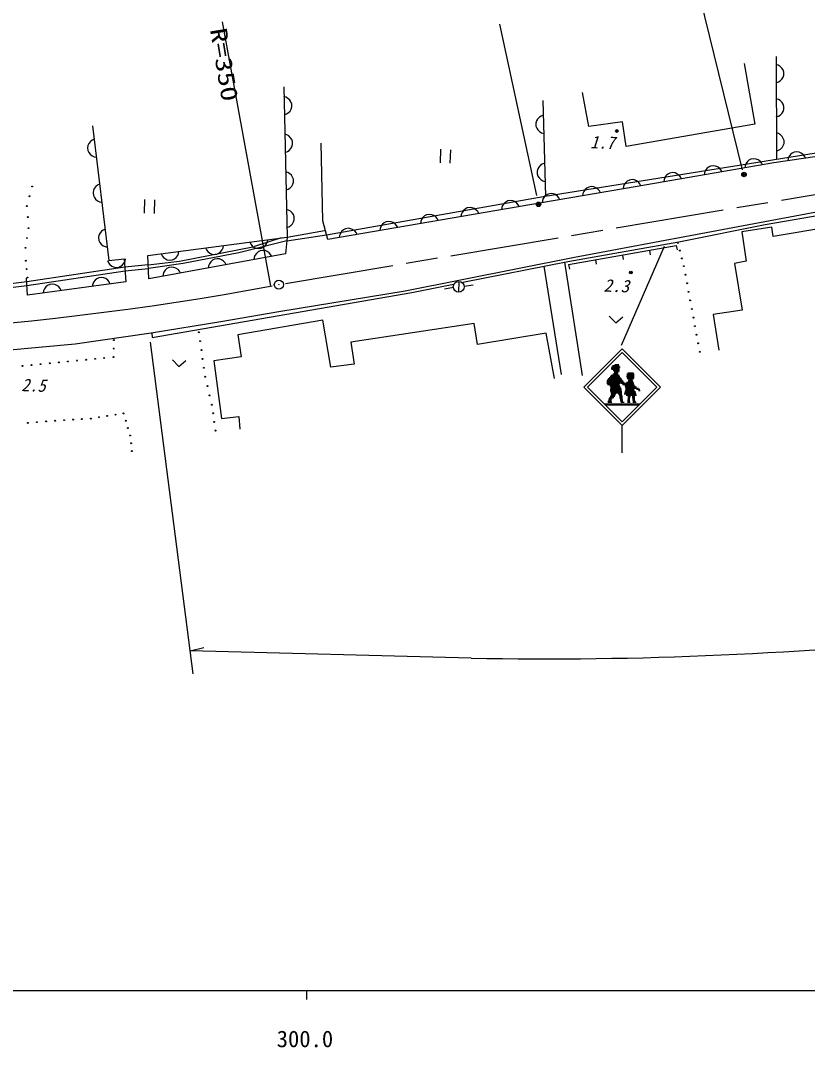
# Model space of a CAD drawing. Units: millimetres, scale not verified. Extents: x 40000 to 680000, y 20000 to 380000.
# Drawn here: x 336449 to 423314, y 198715 to 312028 of the extents above; entities that cross this region are included whole.
import ezdxf
from ezdxf.enums import TextEntityAlignment as Align

# ---------------------------------------------------------------- set-up
doc = ezdxf.new("R2010")
doc.units = ezdxf.units.MM
doc.header["$LTSCALE"] = 1000
doc.linetypes.add('CHAIN', pattern=[18.5, 12, -1.5, 3.5, -1.5])
doc.linetypes.add('DASHED', pattern=[7.5, 6, -1.5])
for name, color, linetype, lineweight in [('M-BGD', 7, 'Continuous', 25), ('M-BGD-EXST', 2, 'Continuous', 25), ('M-BMK', 3, 'CHAIN', 25), ('M-BMK-SRVR', 3, 'Continuous', 25), ('M-STR-HTXT', 5, 'Continuous', 25), ('M-STR-STRC', 5, 'Continuous', 25), ('M-TTL-BAND', 7, 'Continuous', 25)]:
    doc.layers.add(name, color=color, linetype=linetype, lineweight=lineweight)
doc.styles.add('ＭＳ ゴシック', font='')
doc.styles.get('ＭＳ ゴシック').set_extended_font_data('MS Gothic')

# ---------------------------------------------------------------- blocks, each defined once
blk = doc.blocks.new('101')
at = {"color": 7, "linetype": 'Continuous', "lineweight": 25}
blk.add_circle((0, 0), 0.05, dxfattribs=at)
blk = doc.blocks.new('110')
at = {"color": 7, "linetype": 'Continuous', "lineweight": 25}
blk.add_circle((0, 0), 0.05, dxfattribs=at)
blk = doc.blocks.new('111')
at = {"color": 7, "linetype": 'Continuous', "lineweight": 25}
blk.add_circle((0, 0), 0.05, dxfattribs=at)
blk = doc.blocks.new('231')
at = {"color": 7, "linetype": 'Continuous', "lineweight": 25}
blk.add_circle((0, 0), 0.05, dxfattribs=at)
blk = doc.blocks.new('271')
at = {"color": 7, "linetype": 'Continuous', "lineweight": 25}
blk.add_circle((0, 0), 0.05, dxfattribs=at)
blk = doc.blocks.new('281')
at = {"color": 7, "linetype": 'Continuous', "lineweight": 25}
blk.add_circle((0, 0), 0.05, dxfattribs=at)
blk = doc.blocks.new('291')
at = {"color": 7, "linetype": 'Continuous', "lineweight": 25}
blk.add_circle((0, 0), 0.05, dxfattribs=at)

msp = doc.modelspace()

# ---------------------------------------------------------------- linework, layer by layer
at = {"layer": 'M-BGD'}
for p, q in [((416309, 307275), (417506, 300607)), ((419852, 308054), (419894, 296741)), ((420095, 307090), (419855, 307169)), ((420296, 306971), (420095, 307090)), ((420496, 306771), (420296, 306971)), ((420617, 306572), (420496, 306771)), ((420698, 306332), (420617, 306572)), ((420620, 305772), (420699, 306012)), ((420699, 306012), (420698, 306332)), ((419862, 305169), (420102, 305250)), ((420102, 305250), (420302, 305371)), ((420302, 305371), (420501, 305571)), ((420501, 305571), (420620, 305772)), ((365505, 304704), (365866, 288118)), ((399172, 300320), (398479, 304088)), ((365770, 303556), (365528, 303631)), ((365972, 303440), (365770, 303556)), ((366177, 303245), (365972, 303440)), ((366301, 303047), (366177, 303245)), ((366386, 302809), (366301, 303047)), ((366393, 302489), (366386, 302809)), ((394119, 303216), (394397, 292640)), ((420109, 303319), (419869, 303398)), ((420310, 303200), (420109, 303319)), ((420510, 303000), (420310, 303200)), ((420631, 302801), (420510, 303000)), ((420712, 302561), (420631, 302801)), ((420713, 302241), (420712, 302561)), ((365572, 301631), (365810, 301716)), ((365810, 301716), (366007, 301841)), ((366007, 301841), (366203, 302045)), ((366203, 302045), (366318, 302248)), ((366318, 302248), (366393, 302489)), ((393920, 301485), (393723, 301360)), ((394158, 301570), (393920, 301485)), ((419876, 301398), (420116, 301479)), ((420116, 301479), (420316, 301600)), ((420316, 301600), (420515, 301800)), ((420515, 301800), (420634, 302001)), ((420634, 302001), (420713, 302241)), ((344397, 300417), (346206, 285550)), ((393412, 300953), (393338, 300711)), ((393338, 300711), (393346, 300391)), ((393346, 300391), (393431, 300153)), ((393528, 301155), (393412, 300953)), ((393723, 301360), (393528, 301155)), ((402909, 300857), (399172, 300320)), ((403314, 298126), (402909, 300857)), ((417506, 300607), (403314, 298126)), ((365860, 299409), (365618, 299484)), ((366063, 299294), (365860, 299409)), ((366267, 299098), (366063, 299294)), ((393431, 300153), (393556, 299956)), ((393556, 299956), (393761, 299761)), ((393761, 299761), (393964, 299645)), ((393964, 299645), (394206, 299571)), ((394371, 292636), (440367, 300034)), ((420123, 299548), (419883, 299627)), ((420324, 299429), (420123, 299548)), ((420524, 299229), (420324, 299429)), ((420645, 299030), (420524, 299229)), ((343896, 298245), (343846, 297997)), ((343991, 298458), (343896, 298245)), ((344166, 298681), (343991, 298458)), ((344350, 298824), (344166, 298681)), ((344578, 298932), (344350, 298824)), ((366391, 298901), (366267, 299098)), ((366293, 297899), (366409, 298101)), ((366477, 298663), (366391, 298901)), ((366409, 298101), (366484, 298343)), ((366484, 298343), (366477, 298663)), ((369814, 289918), (369648, 298479)), ((420330, 297829), (420529, 298029)), ((420529, 298029), (420648, 298230)), ((420726, 298790), (420645, 299030)), ((420648, 298230), (420727, 298470)), ((420727, 298470), (420726, 298790)), ((343846, 297997), (343884, 297679)), ((343884, 297679), (343993, 297451)), ((343993, 297451), (344136, 297267)), ((344136, 297267), (344359, 297092)), ((344359, 297092), (344572, 296997)), ((344572, 296997), (344820, 296947)), ((365662, 297485), (365900, 297570)), ((365900, 297570), (366098, 297694)), ((366098, 297694), (366293, 297899)), ((382804, 297817), (382752, 296318)), ((383891, 296279), (383943, 297778)), ((429622, 297819), (419617, 296310)), ((419890, 297627), (420130, 297708)), ((420130, 297708), (420330, 297829)), ((421261, 297003), (421173, 296788)), ((421429, 297231), (421261, 297003)), ((421609, 297379), (421429, 297231)), ((421835, 297494), (421609, 297379)), ((422151, 297542), (421835, 297494)), ((422400, 297499), (422151, 297542)), ((422616, 297410), (422400, 297499)), ((422844, 297242), (422616, 297410)), ((422992, 297062), (422844, 297242)), ((423107, 296837), (422992, 297062)), ((393654, 295866), (393538, 295663)), ((393849, 296070), (393654, 295866)), ((394046, 296195), (393849, 296070)), ((394284, 296281), (394046, 296195)), ((419617, 296310), (404519, 293720)), ((412380, 295840), (412203, 295688)), ((412603, 295959), (412380, 295840)), ((412919, 296013), (412603, 295959)), ((413169, 295975), (412919, 296013)), ((413386, 295891), (413169, 295975)), ((413617, 295727), (413386, 295891)), ((416431, 296007), (416393, 295757)), ((416516, 296225), (416431, 296007)), ((416679, 296456), (416516, 296225)), ((416856, 296608), (416679, 296456)), ((417079, 296727), (416856, 296608)), ((417394, 296781), (417079, 296727)), ((417644, 296743), (417394, 296781)), ((417862, 296659), (417644, 296743)), ((418093, 296495), (417862, 296659)), ((418245, 296318), (418093, 296495)), ((418364, 296095), (418245, 296318)), ((421173, 296788), (421129, 296538)), ((365951, 295263), (365709, 295338)), ((366153, 295147), (365951, 295263)), ((366358, 294952), (366153, 295147)), ((366482, 294754), (366358, 294952)), ((366567, 294516), (366482, 294754)), ((393538, 295663), (393464, 295421)), ((393464, 295421), (393472, 295101)), ((393472, 295101), (393557, 294863)), ((393557, 294863), (393682, 294666)), ((393682, 294666), (393887, 294471)), ((407564, 294689), (407480, 294471)), ((407728, 294919), (407564, 294689)), ((407904, 295072), (407728, 294919)), ((408127, 295191), (407904, 295072)), ((408443, 295245), (408127, 295191)), ((408693, 295207), (408443, 295245)), ((408910, 295122), (408693, 295207)), ((409141, 294959), (408910, 295122)), ((409293, 294782), (409141, 294959)), ((409413, 294559), (409293, 294782)), ((411956, 295239), (411917, 294989)), ((412040, 295457), (411956, 295239)), ((412203, 295688), (412040, 295457)), ((413769, 295550), (413617, 295727)), ((413889, 295327), (413769, 295550)), ((344594, 293502), (344499, 293289)), ((344768, 293725), (344594, 293502)), ((344952, 293868), (344768, 293725)), ((345181, 293976), (344952, 293868)), ((365991, 293423), (366188, 293548)), ((366188, 293548), (366384, 293752)), ((366384, 293752), (366499, 293955)), ((366499, 293955), (366574, 294196)), ((366574, 294196), (366567, 294516)), ((393887, 294471), (394090, 294356)), ((404519, 293720), (393965, 291924)), ((394090, 294356), (394332, 294281)), ((398953, 293535), (398776, 293383)), ((399176, 293655), (398953, 293535)), ((399491, 293709), (399176, 293655)), ((399741, 293671), (399491, 293709)), ((399959, 293586), (399741, 293671)), ((400190, 293423), (399959, 293586)), ((403004, 293703), (402966, 293453)), ((403088, 293921), (403004, 293703)), ((403252, 294151), (403088, 293921)), ((403429, 294304), (403252, 294151)), ((403652, 294423), (403429, 294304)), ((403967, 294477), (403652, 294423)), ((404217, 294439), (403967, 294477)), ((404434, 294354), (404217, 294439)), ((404665, 294191), (404434, 294354)), ((404817, 294014), (404665, 294191)), ((404937, 293791), (404817, 294014)), ((407480, 294471), (407442, 294221)), ((344499, 293289), (344449, 293041)), ((344449, 293041), (344487, 292723)), ((344487, 292723), (344596, 292495)), ((344596, 292495), (344739, 292311)), ((365753, 293338), (365991, 293423)), ((370234, 288399), (394371, 292636)), ((394137, 292384), (394052, 292167)), ((394300, 292615), (394137, 292384)), ((394477, 292767), (394300, 292615)), ((394700, 292887), (394477, 292767)), ((395015, 292941), (394700, 292887)), ((395265, 292903), (395015, 292941)), ((395483, 292818), (395265, 292903)), ((395714, 292655), (395483, 292818)), ((395866, 292478), (395714, 292655)), ((395985, 292255), (395866, 292478)), ((398528, 292935), (398490, 292685)), ((398613, 293152), (398528, 292935)), ((398776, 293383), (398613, 293152)), ((400342, 293246), (400190, 293423)), ((400461, 293023), (400342, 293246)), ((344739, 292311), (344962, 292136)), ((344962, 292136), (345175, 292041)), ((345175, 292041), (345422, 291991)), ((350134, 292284), (350082, 290784)), ((351221, 290745), (351273, 292244)), ((393965, 291924), (370383, 287862)), ((385525, 291231), (385348, 291079)), ((385748, 291351), (385525, 291231)), ((386064, 291405), (385748, 291351)), ((386314, 291367), (386064, 291405)), ((386531, 291282), (386314, 291367)), ((386762, 291119), (386531, 291282)), ((389577, 291399), (389538, 291149)), ((389661, 291616), (389577, 291399)), ((389824, 291847), (389661, 291616)), ((390001, 291999), (389824, 291847)), ((390224, 292119), (390001, 291999)), ((390540, 292173), (390224, 292119)), ((390790, 292135), (390540, 292173)), ((391007, 292050), (390790, 292135)), ((391238, 291887), (391007, 292050)), ((391390, 291710), (391238, 291887)), ((391509, 291487), (391390, 291710)), ((394052, 292167), (394014, 291917)), ((418645, 289520), (433190, 292032)), ((429425, 291868), (419194, 289930)), ((366041, 291116), (365799, 291191)), ((366244, 291001), (366041, 291116)), ((366448, 290805), (366244, 291001)), ((366572, 290608), (366448, 290805)), ((366658, 290370), (366572, 290608)), ((366664, 290050), (366658, 290370)), ((380873, 290311), (380709, 290080)), ((381049, 290463), (380873, 290311)), ((381272, 290583), (381049, 290463)), ((381588, 290637), (381272, 290583)), ((381838, 290599), (381588, 290637)), ((382055, 290514), (381838, 290599)), ((382286, 290351), (382055, 290514)), ((382438, 290174), (382286, 290351)), ((382558, 289951), (382438, 290174)), ((385101, 290631), (385062, 290381)), ((385185, 290848), (385101, 290631)), ((385348, 291079), (385185, 290848)), ((386914, 290942), (386762, 291119)), ((387034, 290719), (386914, 290942)), ((431365, 290169), (419543, 288200)), ((345784, 289021), (345555, 288912)), ((365843, 289192), (366081, 289277)), ((366081, 289277), (366279, 289401)), ((366279, 289401), (366474, 289606)), ((366474, 289606), (366590, 289808)), ((366590, 289808), (366664, 290050)), ((370383, 287862), (369814, 289918)), ((372321, 289047), (372098, 288927)), ((372636, 289101), (372321, 289047)), ((372886, 289062), (372636, 289101)), ((373104, 288978), (372886, 289062)), ((373335, 288815), (373104, 288978)), ((376149, 289095), (376111, 288845)), ((376234, 289312), (376149, 289095)), ((376397, 289543), (376234, 289312)), ((376574, 289695), (376397, 289543)), ((376797, 289815), (376574, 289695)), ((377112, 289869), (376797, 289815)), ((377362, 289831), (377112, 289869)), ((377580, 289746), (377362, 289831)), ((377811, 289583), (377580, 289746)), ((377963, 289406), (377811, 289583)), ((378082, 289183), (377963, 289406)), ((380625, 289863), (380587, 289613)), ((380709, 290080), (380625, 289863)), ((419194, 289930), (397589, 285897)), ((409119, 287627), (418645, 289520)), ((419387, 289243), (416065, 288706)), ((419543, 288200), (419387, 289243)), ((345102, 288333), (345051, 288085)), ((345051, 288085), (345090, 287768)), ((345197, 288546), (345102, 288333)), ((345371, 288769), (345197, 288546)), ((345555, 288912), (345371, 288769)), ((350497, 286112), (365866, 288118)), ((365215, 288033), (362283, 287096)), ((363705, 287594), (363754, 287842)), ((365866, 288118), (365713, 286276)), ((371673, 288327), (371635, 288077)), ((371758, 288544), (371673, 288327)), ((371921, 288775), (371758, 288544)), ((372098, 288927), (371921, 288775)), ((373487, 288638), (373335, 288815)), ((373606, 288415), (373487, 288638)), ((416065, 288706), (416566, 285462)), ((345090, 287768), (345198, 287539)), ((345198, 287539), (345342, 287355)), ((345342, 287355), (345564, 287181)), ((345564, 287181), (345777, 287086)), ((345777, 287086), (346025, 287035)), ((353996, 285486), (362283, 287096)), ((356864, 286943), (356975, 286716)), ((356975, 286716), (357120, 286533)), ((358534, 286516), (358706, 286740)), ((358706, 286740), (358799, 286954)), ((358799, 286954), (358848, 287202)), ((365833, 287720), (360546, 286412)), ((361770, 287584), (361881, 287356)), ((361881, 287356), (362026, 287173)), ((362026, 287173), (362250, 287001)), ((362250, 287001), (362464, 286908)), ((362464, 286908), (362712, 286859)), ((362712, 286859), (363029, 286901)), ((363029, 286901), (363257, 287011)), ((363257, 287011), (363440, 287156)), ((363440, 287156), (363612, 287380)), ((363612, 287380), (363705, 287594)), ((396873, 285448), (409119, 287627)), ((396944, 285091), (408834, 287214)), ((405862, 286683), (405949, 286191)), ((408834, 287214), (408922, 286722)), ((346206, 285550), (347888, 285724)), ((347888, 285724), (348079, 283203)), ((347987, 285493), (348042, 285740)), ((350615, 283516), (350497, 286112)), ((365713, 286276), (350615, 283516)), ((351958, 286303), (352069, 286075)), ((352069, 286075), (352213, 285893)), ((352213, 285893), (352438, 285720)), ((352438, 285720), (352652, 285627)), ((352652, 285627), (352900, 285579)), ((352900, 285579), (353217, 285620)), ((353217, 285620), (353445, 285731)), ((353445, 285731), (353628, 285876)), ((353628, 285876), (353800, 286100)), ((353800, 286100), (353893, 286314)), ((353893, 286314), (353941, 286562)), ((360546, 286412), (354396, 285212)), ((357120, 286533), (357344, 286361)), ((357344, 286361), (357558, 286267)), ((357634, 285572), (357458, 285418)), ((357558, 286267), (357806, 286219)), ((357855, 285694), (357634, 285572)), ((357806, 286219), (358123, 286261)), ((358170, 285751), (357855, 285694)), ((358123, 286261), (358351, 286371)), ((358421, 285716), (358170, 285751)), ((358351, 286371), (358534, 286516)), ((358639, 285634), (358421, 285716)), ((358872, 285473), (358639, 285634)), ((362248, 285887), (362213, 285636)), ((362330, 286105), (362248, 285887)), ((362491, 286338), (362330, 286105)), ((362666, 286492), (362491, 286338)), ((362888, 286614), (362666, 286492)), ((363203, 286671), (362888, 286614)), ((363453, 286636), (363203, 286671)), ((363672, 286554), (363453, 286636)), ((363904, 286393), (363672, 286554)), ((364058, 286218), (363904, 286393)), ((364180, 285996), (364058, 286218)), ((397589, 285897), (378914, 282174)), ((399916, 285622), (400004, 285130)), ((402889, 286153), (402977, 285660)), ((347956, 284830), (337130, 283207)), ((346052, 285534), (346157, 285304)), ((346157, 285304), (346297, 285117)), ((346297, 285117), (346516, 284939)), ((346516, 284939), (346727, 284840)), ((346727, 284840), (346974, 284785)), ((346974, 284785), (347293, 284818)), ((347293, 284818), (347523, 284922)), ((347523, 284922), (347710, 285062)), ((347710, 285062), (347888, 285282)), ((347888, 285282), (347987, 285493)), ((350544, 285076), (353996, 285486)), ((354396, 285212), (350562, 284674)), ((352426, 284498), (352265, 284265)), ((352601, 284652), (352426, 284498)), ((352823, 284774), (352601, 284652)), ((353137, 284831), (352823, 284774)), ((353388, 284796), (353137, 284831)), ((353606, 284714), (353388, 284796)), ((353839, 284553), (353606, 284714)), ((353993, 284378), (353839, 284553)), ((357216, 284967), (357180, 284716)), ((357298, 285185), (357216, 284967)), ((357458, 285418), (357298, 285185)), ((359026, 285298), (358872, 285473)), ((359147, 285076), (359026, 285298)), ((385263, 283143), (396873, 285448)), ((394205, 284918), (396132, 272957)), ((398465, 272875), (396518, 285378)), ((396944, 285091), (397031, 284599)), ((416566, 285462), (415258, 285225)), ((415258, 285225), (416116, 280087)), ((337227, 281720), (337106, 283587)), ((337157, 282794), (347989, 284399)), ((344685, 283385), (344514, 283160)), ((344867, 283531), (344685, 283385)), ((345094, 283643), (344867, 283531)), ((345411, 283687), (345094, 283643)), ((345660, 283640), (345411, 283687)), ((345874, 283548), (345660, 283640)), ((346099, 283377), (345874, 283548)), ((346245, 283195), (346099, 283377)), ((352183, 284047), (352147, 283796)), ((352265, 284265), (352183, 284047)), ((354115, 284156), (353993, 284378)), ((348079, 283203), (337227, 281720)), ((338996, 282204), (338949, 281956)), ((339088, 282419), (338996, 282204)), ((339259, 282644), (339088, 282419)), ((339441, 282790), (339259, 282644)), ((339668, 282902), (339441, 282790)), ((339985, 282945), (339668, 282902)), ((340233, 282898), (339985, 282945)), ((340448, 282806), (340233, 282898)), ((340673, 282635), (340448, 282806)), ((340819, 282453), (340673, 282635)), ((340931, 282226), (340819, 282453)), ((344422, 282946), (344375, 282697)), ((344514, 283160), (344422, 282946)), ((346357, 282968), (346245, 283195)), ((378914, 282174), (364980, 279904)), ((379631, 282018), (384241, 282933)), ((384230, 282554), (383243, 282396)), ((384844, 283248), (384802, 282049)), ((385416, 282735), (386406, 282879)), ((350993, 277060), (379631, 282018)), ((364980, 279904), (358549, 278777)), ((416116, 280087), (412910, 279584)), ((358549, 278777), (350883, 277522)), ((369810, 278961), (360424, 277366)), ((370705, 273783), (369810, 278961)), ((401426, 279404), (402151, 278658)), ((402151, 278658), (402926, 279352)), ((412910, 279584), (413540, 275644)), ((386536, 278583), (372914, 276548)), ((386878, 276266), (386536, 278583)), ((350883, 277522), (342469, 276319)), ((350958, 277534), (350993, 277060)), ((360424, 277366), (360800, 274933)), ((372914, 276548), (373290, 274115)), ((394489, 277537), (386878, 276266)), ((395389, 272512), (394489, 277537)), ((342469, 276319), (334854, 275602)), ((353212, 274582), (353937, 273836)), ((353937, 273836), (354711, 274530)), ((360800, 274933), (357788, 274462)), ((357788, 274462), (358642, 268133)), ((373290, 274115), (370705, 273783)), ((358642, 268133), (360531, 268336)), ((360531, 268336), (360675, 266948))]:
    msp.add_line(p, q, dxfattribs=at)
at = {"layer": 'M-BGD', "linetype": 'DASHED'}
for p, q in [((365833, 287720), (370234, 288399)), ((365866, 288118), (370009, 288867)), ((350544, 285076), (347956, 284830)), ((347989, 284399), (350562, 284674)), ((337130, 283207), (334785, 282915)), ((335004, 282519), (337157, 282794))]:
    msp.add_line(p, q, dxfattribs=at)
at = {"layer": 'M-BGD'}
for centre, radius in [((402260, 299837), 150), ((402260, 299837), 90), ((402260, 299837), 30), ((337738, 293715), 50), ((337449, 292635), 50), ((337159, 291555), 50), ((393628, 291754), 250), ((393628, 291754), 150), ((393628, 291754), 50), ((337243, 290337), 50), ((337326, 289119), 50), ((337162, 288034), 50), ((336999, 286950), 50), ((409023, 287494), 50), ((409239, 286637), 50), ((409455, 285780), 50), ((337126, 284599), 50), ((409671, 284923), 50), ((337219, 283674), 50), ((403829, 284238), 150), ((403829, 284238), 90), ((403829, 284238), 30), ((409846, 283978), 50), ((384823, 282648), 600), ((410196, 282088), 50), ((410371, 281143), 50), ((410546, 280198), 50), ((410720, 279253), 50), ((356135, 277630), 50), ((410895, 278308), 50), ((346763, 276766), 50), ((356272, 276649), 50), ((411070, 277363), 50), ((356409, 275668), 50), ((411245, 276418), 50), ((411420, 275473), 50), ((339671, 274208), 50), ((340675, 274305), 50), ((341679, 274403), 50), ((342683, 274500), 50), ((343686, 274598), 50), ((344690, 274695), 50), ((345694, 274793), 50), ((346698, 274890), 50), ((356547, 274686), 50), ((336660, 273915), 50), ((356684, 273705), 50), ((356822, 272724), 50), ((357072, 271696), 50), ((357572, 269640), 50), ((346919, 268539), 50), ((347822, 268681), 50), ((357700, 268688), 50), ((337254, 267631), 50), ((338264, 267711), 50), ((339274, 267791), 50), ((340283, 267872), 50), ((341264, 267931), 50), ((342246, 267991), 50), ((343227, 268051), 50), ((344208, 268110), 50), ((346015, 268396), 50), ((348062, 267868), 50), ((357828, 267735), 50), ((348302, 267055), 50), ((348542, 266242), 50), ((357955, 266783), 50), ((348646, 265380), 50), ((348750, 264518), 50)]:
    msp.add_circle(centre, radius, dxfattribs=at)
at = {"layer": 'M-BGD-EXST'}
msp.add_line((393429, 292730), (389344, 311615), dxfattribs=at)
for radius in [250, 150, 50]:
    msp.add_circle((393628, 291754), radius, dxfattribs=at)
at = {"layer": 'M-BMK'}
msp.add_line((365704, 283011), (463207, 299399), dxfattribs=at)
at = {"layer": 'M-BMK', "linetype": 'Continuous'}
msp.add_arc((303510, 608980), 331832, 265.70752, 280.54297, dxfattribs=at)
at = {"layer": 'M-BMK-SRVR'}
for radius in [500, 20]:
    msp.add_circle((364964, 282889), radius, dxfattribs=at)
at = {"layer": 'M-STR-HTXT'}
for p, q in [((364070, 282721), (358740, 311871)), ((350769, 276532), (355482, 239959)), ((355187, 242481), (356697, 242861)), ((386197, 241670), (355187, 242481))]:
    msp.add_line(p, q, dxfattribs=at)
msp.add_arc((394411, 677547), 435955, 268.92041, 276.17383, dxfattribs=at)
at = {"layer": 'M-STR-STRC'}
for p, q in [((416132, 295556), (410171, 319932)), ((402788, 276204), (407548, 287139)), ((398620, 271569), (402862, 275811)), ((402862, 275387), (399044, 271569)), ((402862, 275811), (407105, 271569)), ((406681, 271569), (402862, 275387)), ((402562, 273650), (401662, 273650)), ((402564, 273520), (401685, 273520)), ((402632, 273780), (401686, 273780)), ((402542, 273910), (401779, 273910)), ((402571, 273390), (401869, 273390)), ((402381, 273130), (401978, 273130)), ((402522, 273260), (401984, 273260)), ((402491, 274040), (402034, 274040)), ((404108, 273130), (403487, 273130)), ((403063, 272090), (401172, 272090)), ((402954, 272220), (401174, 272220)), ((402670, 271960), (401184, 271960)), ((402867, 272350), (401196, 272350)), ((402780, 272480), (401300, 272480)), ((402694, 272610), (401417, 272610)), ((402609, 272740), (401532, 272740)), ((402522, 272870), (401628, 272870)), ((402419, 273000), (401846, 273000)), ((404158, 271960), (402743, 271960)), ((404109, 272090), (403339, 272090)), ((404201, 272740), (403355, 272740)), ((404203, 272870), (403357, 272870)), ((404198, 272610), (403371, 272610)), ((404173, 273000), (403387, 273000)), ((404141, 272480), (403429, 272480)), ((404031, 272220), (403506, 272220)), ((403992, 272350), (403545, 272350)), ((402862, 267326), (398620, 271569)), ((399044, 271569), (402862, 267750)), ((402556, 271830), (401238, 271830)), ((402617, 271700), (401507, 271700)), ((402799, 271180), (401538, 271180)), ((402790, 271310), (401547, 271310)), ((402691, 271570), (401563, 271570)), ((402809, 271050), (401564, 271050)), ((402744, 271440), (401569, 271440)), ((402286, 270920), (401609, 270920)), ((402822, 270920), (402305, 270920)), ((407105, 271569), (402862, 267326)), ((402862, 267750), (406681, 271569)), ((404198, 271830), (402886, 271830)), ((404380, 270920), (403105, 270920)), ((404319, 271050), (403144, 271050)), ((404301, 271700), (403167, 271700)), ((404225, 271180), (403185, 271180)), ((404454, 271570), (403201, 271570)), ((404662, 271440), (403218, 271440)), ((404195, 271310), (403226, 271310)), ((404803, 271310), (404457, 271310)), ((404859, 271180), (404671, 271180)), ((400862, 269750), (404862, 269750)), ((401732, 269880), (401288, 269880)), ((401675, 270010), (401291, 270010)), ((401679, 270140), (401337, 270140)), ((401753, 270270), (401388, 270270)), ((401942, 270400), (401453, 270400)), ((402038, 270530), (401530, 270530)), ((402079, 270660), (401605, 270660)), ((402152, 270790), (401631, 270790)), ((402841, 270790), (402406, 270790)), ((402860, 270660), (402523, 270660)), ((402879, 270530), (402564, 270530)), ((402896, 270400), (402581, 270400)), ((402912, 270270), (402602, 270270)), ((402928, 270140), (402649, 270140)), ((402945, 270010), (402688, 270010)), ((403085, 269880), (402698, 269880)), ((404419, 270790), (403074, 270790)), ((404427, 270660), (403314, 270660)), ((403739, 269880), (403454, 269880)), ((403696, 270010), (403455, 270010)), ((403705, 270140), (403464, 270140)), ((403716, 270270), (403473, 270270)), ((403747, 270400), (403481, 270400)), ((403778, 270530), (403490, 270530)), ((404245, 270530), (403966, 270530)), ((404250, 270400), (403980, 270400)), ((404254, 270270), (403998, 270270)), ((404262, 270140), (404016, 270140)), ((404323, 270010), (404035, 270010)), ((404417, 269880), (404053, 269880)), ((400992, 269620), (404732, 269620)), ((402862, 264326), (402862, 267326))]:
    msp.add_line(p, q, dxfattribs=at)
for radius in [250, 150, 50]:
    msp.add_circle((416309, 295043), radius, dxfattribs=at)
at = {"layer": 'M-TTL-BAND'}
for p, q in [((40000, 205000), (579000, 205000)), ((368000, 205000), (368000, 204000))]:
    msp.add_line(p, q, dxfattribs=at)

# ---------------------------------------------------------------- block references
at = {"layer": 'M-BGD', "xscale": 1000, "yscale": 1000}
for name, p in [('271', (337033, 285524)), ('291', (410021, 283033)), ('101', (346731, 275828)), ('111', (337664, 274013)), ('110', (338668, 274110)), ('281', (357322, 270668)), ('231', (345111, 268253))]:
    msp.add_blockref(name, p, dxfattribs=at)

# ---------------------------------------------------------------- texts
at = {"layer": 'M-BGD', "style": 'ＭＳ ゴシック', "oblique": 15, "width": 0.95}
for s, p in [('1.7', (399312, 297521)), ('2.5', (336505, 270726))]:
    msp.add_text(s, height=1386, rotation=358, dxfattribs=at).set_placement(p, align=Align.BOTTOM_LEFT)
at = {"layer": 'M-BGD', "style": 'ＭＳ ゴシック', "oblique": 15}
msp.add_text('2.3', height=1386, rotation=358, dxfattribs=at).set_placement((400773, 281703), align=Align.BOTTOM_LEFT)
at = {"layer": 'M-STR-HTXT', "style": 'ＭＳ ゴシック', "width": 1.3}
msp.add_text('R=350', height=1848, rotation=279.4, dxfattribs=at).set_placement((356813, 310962), align=Align.BOTTOM_LEFT)
at = {"layer": 'M-TTL-BAND', "style": 'ＭＳ ゴシック'}
msp.add_text('300.0', height=1833, dxfattribs=at).set_placement((367844, 198195), align=Align.BOTTOM_CENTER)

doc.saveas('drawing.dxf')
